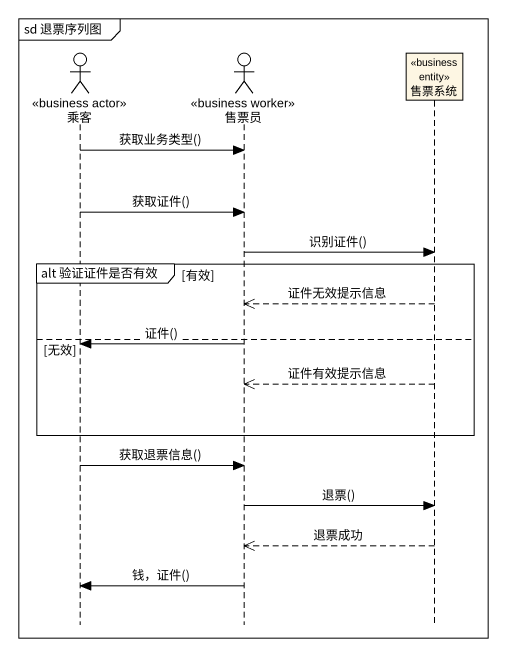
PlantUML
@startuml
mainframe sd 退票序列图
hide footbox
actor 乘客 <<business actor>>
actor 售票员 <<business worker>>
participant 售票系统 <<business entity>>

乘客 -> 售票员 : 获取业务类型()
乘客 -> 售票员 : 获取证件()
售票员 -> 售票系统 : 识别证件()
group alt 验证证件是否有效 [有效]
  售票系统 -->> 售票员 : 证件无效提示信息
else 无效
  售票员 -> 乘客 : 证件()
  售票系统 -->> 售票员 : 证件有效提示信息
end
乘客 -> 售票员 : 获取退票信息()
售票员 -> 售票系统 : 退票()
售票系统 -->> 售票员 : 退票成功
售票员 -> 乘客 : 钱，证件()
@enduml
